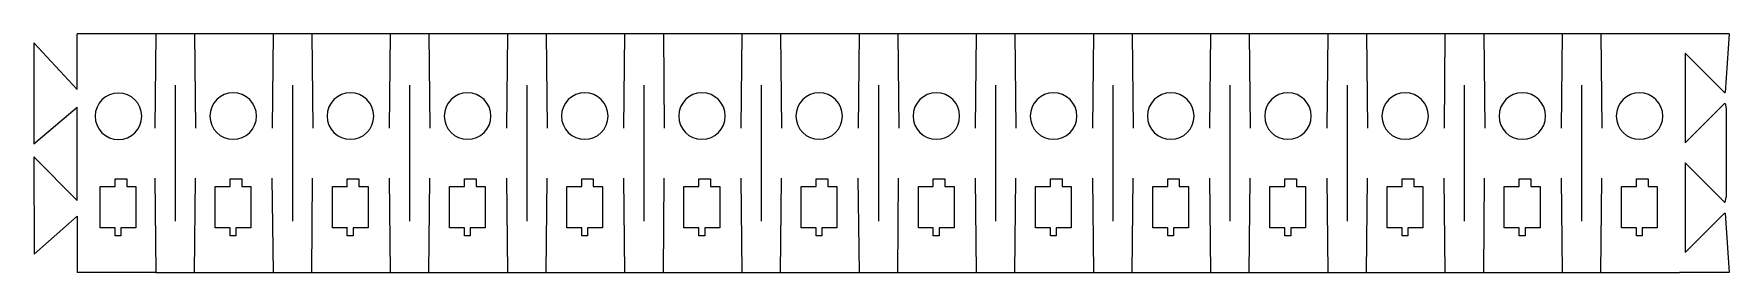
# Model space of a CAD drawing. Header units: inches. Extents: x 436 to 859, y -894 to -834.
import ezdxf

# ---------------------------------------------------------------- set-up
doc = ezdxf.new("R2010")
doc.units = ezdxf.units.IN
doc.header["$MEASUREMENT"] = 0
doc.layers.add('Layer 1', color=7, linetype='Continuous')

# ---------------------------------------------------------------- blocks, each defined once
blk = doc.blocks.new('block 2')
at = {"layer": 'Layer 1', "lineweight": 0}
for points in [[(455.86, -872.08), (455.86, -870.15), (457.3, -870.15)], [(457.3, -870.15), (458.75, -870.15), (458.75, -872.08)], [(455.86, -882.44), (452.12, -882.44), (452.12, -872.08), (455.86, -872.08)], [(458.75, -872.08), (461.04, -872.08), (461.04, -882.44), (457.3, -882.44)], [(457.3, -882.44), (457.3, -884.37), (455.86, -884.37), (455.86, -882.44)]]:
    blk.add_lwpolyline(points, dxfattribs=at)
blk = doc.blocks.new('block 3')
at = {"layer": 'Layer 1', "lineweight": 0}
for points in [[(484.54, -872.08), (484.54, -870.15), (485.99, -870.15)], [(485.99, -870.15), (487.44, -870.15), (487.44, -872.08)], [(484.55, -882.44), (480.81, -882.44), (480.81, -872.08), (484.55, -872.08)], [(487.44, -872.08), (489.73, -872.08), (489.73, -882.44), (485.99, -882.44)], [(485.99, -882.44), (485.99, -884.37), (484.54, -884.37), (484.54, -882.44)]]:
    blk.add_lwpolyline(points, dxfattribs=at)
blk = doc.blocks.new('block 4')
at = {"layer": 'Layer 1', "lineweight": 0}
for points in [[(513.79, -872.08), (513.79, -870.15), (515.24, -870.15)], [(515.24, -870.15), (516.69, -870.15), (516.69, -872.08)], [(513.8, -882.44), (510.06, -882.44), (510.06, -872.08), (513.8, -872.08)], [(516.69, -872.08), (518.98, -872.08), (518.98, -882.44), (515.24, -882.44)], [(515.24, -882.44), (515.24, -884.37), (513.79, -884.37), (513.79, -882.44)]]:
    blk.add_lwpolyline(points, dxfattribs=at)
blk = doc.blocks.new('block 5')
at = {"layer": 'Layer 1', "lineweight": 0}
for points in [[(543.04, -872.08), (543.04, -870.15), (544.49, -870.15)], [(544.49, -870.15), (545.94, -870.15), (545.94, -872.08)], [(543.05, -882.44), (539.31, -882.44), (539.31, -872.08), (543.05, -872.08)], [(545.94, -872.08), (548.23, -872.08), (548.23, -882.44), (544.49, -882.44)], [(544.49, -882.44), (544.49, -884.37), (543.04, -884.37), (543.04, -882.44)]]:
    blk.add_lwpolyline(points, dxfattribs=at)
blk = doc.blocks.new('block 6')
at = {"layer": 'Layer 1', "lineweight": 0}
for points in [[(572.29, -872.08), (572.29, -870.15), (573.74, -870.15)], [(573.74, -870.15), (575.19, -870.15), (575.19, -872.08)], [(572.3, -882.44), (568.56, -882.44), (568.56, -872.08), (572.3, -872.08)], [(575.19, -872.08), (577.48, -872.08), (577.48, -882.44), (573.74, -882.44)], [(573.74, -882.44), (573.74, -884.37), (572.29, -884.37), (572.29, -882.44)]]:
    blk.add_lwpolyline(points, dxfattribs=at)
blk = doc.blocks.new('block 7')
at = {"layer": 'Layer 1', "lineweight": 0}
for points in [[(601.54, -872.08), (601.54, -870.15), (602.99, -870.15)], [(602.99, -870.15), (604.44, -870.15), (604.44, -872.08)], [(601.55, -882.44), (597.81, -882.44), (597.81, -872.08), (601.55, -872.08)], [(604.44, -872.08), (606.73, -872.08), (606.73, -882.44), (602.99, -882.44)], [(602.99, -882.44), (602.99, -884.37), (601.54, -884.37), (601.54, -882.44)]]:
    blk.add_lwpolyline(points, dxfattribs=at)
blk = doc.blocks.new('block 8')
at = {"layer": 'Layer 1', "lineweight": 0}
for points in [[(630.79, -872.08), (630.79, -870.15), (632.24, -870.15)], [(632.24, -870.15), (633.69, -870.15), (633.69, -872.08)], [(630.8, -882.44), (627.06, -882.44), (627.06, -872.08), (630.8, -872.08)], [(633.69, -872.08), (635.98, -872.08), (635.98, -882.44), (632.24, -882.44)], [(632.24, -882.44), (632.24, -884.37), (630.79, -884.37), (630.79, -882.44)]]:
    blk.add_lwpolyline(points, dxfattribs=at)
blk = doc.blocks.new('block 9')
at = {"layer": 'Layer 1', "lineweight": 0}
for points in [[(660.04, -872.08), (660.04, -870.15), (661.49, -870.15)], [(661.49, -870.15), (662.94, -870.15), (662.94, -872.08)], [(660.05, -882.44), (656.31, -882.44), (656.31, -872.08), (660.05, -872.08)], [(662.94, -872.08), (665.23, -872.08), (665.23, -882.44), (661.49, -882.44)], [(661.49, -882.44), (661.49, -884.37), (660.04, -884.37), (660.04, -882.44)]]:
    blk.add_lwpolyline(points, dxfattribs=at)
blk = doc.blocks.new('block 10')
at = {"layer": 'Layer 1', "lineweight": 0}
for points in [[(689.29, -872.08), (689.29, -870.15), (690.74, -870.15)], [(690.74, -870.15), (692.19, -870.15), (692.19, -872.08)], [(689.3, -882.44), (685.56, -882.44), (685.56, -872.08), (689.3, -872.08)], [(692.19, -872.08), (694.48, -872.08), (694.48, -882.44), (690.74, -882.44)], [(690.74, -882.44), (690.74, -884.37), (689.29, -884.37), (689.29, -882.44)]]:
    blk.add_lwpolyline(points, dxfattribs=at)
blk = doc.blocks.new('block 11')
at = {"layer": 'Layer 1', "lineweight": 0}
for points in [[(718.54, -872.08), (718.54, -870.15), (719.99, -870.15)], [(719.99, -870.15), (721.44, -870.15), (721.44, -872.08)], [(718.55, -882.44), (714.81, -882.44), (714.81, -872.08), (718.55, -872.08)], [(721.44, -872.08), (723.73, -872.08), (723.73, -882.44), (719.99, -882.44)], [(719.99, -882.44), (719.99, -884.37), (718.54, -884.37), (718.54, -882.44)]]:
    blk.add_lwpolyline(points, dxfattribs=at)
blk = doc.blocks.new('block 12')
at = {"layer": 'Layer 1', "lineweight": 0}
for points in [[(747.79, -872.08), (747.79, -870.15), (749.24, -870.15)], [(749.24, -870.15), (750.69, -870.15), (750.69, -872.08)], [(747.8, -882.44), (744.06, -882.44), (744.06, -872.08), (747.8, -872.08)], [(750.69, -872.08), (752.98, -872.08), (752.98, -882.44), (749.24, -882.44)], [(749.24, -882.44), (749.24, -884.37), (747.79, -884.37), (747.79, -882.44)]]:
    blk.add_lwpolyline(points, dxfattribs=at)
blk = doc.blocks.new('block 13')
at = {"layer": 'Layer 1', "lineweight": 0}
for points in [[(777.04, -872.08), (777.04, -870.15), (778.49, -870.15)], [(778.49, -870.15), (779.94, -870.15), (779.94, -872.08)], [(777.05, -882.44), (773.31, -882.44), (773.31, -872.08), (777.05, -872.08)], [(779.94, -872.08), (782.23, -872.08), (782.23, -882.44), (778.49, -882.44)], [(778.49, -882.44), (778.49, -884.37), (777.04, -884.37), (777.04, -882.44)]]:
    blk.add_lwpolyline(points, dxfattribs=at)
blk = doc.blocks.new('block 14')
at = {"layer": 'Layer 1', "lineweight": 0}
for points in [[(806.29, -872.08), (806.29, -870.15), (807.74, -870.15)], [(807.74, -870.15), (809.19, -870.15), (809.19, -872.08)], [(806.3, -882.44), (802.56, -882.44), (802.56, -872.08), (806.3, -872.08)], [(809.19, -872.08), (811.48, -872.08), (811.48, -882.44), (807.74, -882.44)], [(807.74, -882.44), (807.74, -884.37), (806.29, -884.37), (806.29, -882.44)]]:
    blk.add_lwpolyline(points, dxfattribs=at)
blk = doc.blocks.new('block 15')
at = {"layer": 'Layer 1', "lineweight": 0}
for points in [[(835.54, -872.08), (835.54, -870.15), (836.99, -870.15)], [(836.99, -870.15), (838.44, -870.15), (838.44, -872.08)], [(835.55, -882.44), (831.81, -882.44), (831.81, -872.08), (835.55, -872.08)], [(838.44, -872.08), (840.73, -872.08), (840.73, -882.44), (836.99, -882.44)], [(836.99, -882.44), (836.99, -884.37), (835.54, -884.37), (835.54, -882.44)]]:
    blk.add_lwpolyline(points, dxfattribs=at)

msp = doc.modelspace()

# ---------------------------------------------------------------- linework, layer by layer
at = {"layer": 'Layer 1', "lineweight": 0}
for points in [[(446.4, -847.87), (435.57, -836.26)], [(435.57, -836.26), (435.59, -861.44)], [(446.4, -834), (446.4, -834)], [(446.4, -834), (446.4, -834)], [(466, -834), (446.4, -834)], [(446.4, -834), (446.4, -834)], [(446.4, -847.87), (446.4, -834)], [(466, -834), (465.76, -857.54)], [(495.25, -834), (466, -834)], [(475.67, -834), (475.91, -857.54)], [(495.25, -834), (495.01, -857.54)], [(495.25, -834), (495.25, -834)], [(524.5, -834), (495.25, -834)], [(504.92, -834), (505.16, -857.54)], [(524.5, -834), (524.26, -857.54)], [(524.5, -834), (524.5, -834)], [(553.75, -834), (524.5, -834)], [(534.17, -834), (534.41, -857.54)], [(553.75, -834), (553.51, -857.54)], [(553.75, -834), (553.75, -834)], [(583, -834), (553.75, -834)], [(563.42, -834), (563.66, -857.54)], [(583, -834), (582.76, -857.54)], [(583, -834), (583, -834)], [(612.25, -834), (583, -834)], [(592.67, -834), (592.91, -857.54)], [(612.25, -834), (612.01, -857.54)], [(612.25, -834), (612.25, -834)], [(641.5, -834), (612.25, -834)], [(621.92, -834), (622.16, -857.54)], [(641.5, -834), (641.26, -857.54)], [(641.5, -834), (641.5, -834)], [(670.75, -834), (641.5, -834)], [(651.17, -834), (651.41, -857.54)], [(670.75, -834), (670.51, -857.54)], [(670.75, -834), (670.75, -834)], [(700, -834), (670.75, -834)], [(680.42, -834), (680.66, -857.54)], [(700, -834), (699.76, -857.54)], [(700, -834), (700, -834)], [(729.25, -834), (700, -834)], [(709.67, -834), (709.91, -857.54)], [(729.25, -834), (729.01, -857.54)], [(729.25, -834), (729.25, -834)], [(758.5, -834), (729.25, -834)], [(738.92, -834), (739.16, -857.54)], [(758.5, -834), (758.26, -857.54)], [(758.5, -834), (758.5, -834)], [(787.75, -834), (758.5, -834)], [(768.17, -834), (768.41, -857.54)], [(787.75, -834), (787.51, -857.54)], [(787.75, -834), (787.75, -834)], [(817, -834), (787.75, -834)], [(797.42, -834), (797.66, -857.54)], [(817, -834), (816.76, -857.54)], [(817, -834), (817, -834)], [(846.25, -834), (817, -834)], [(826.67, -834), (826.91, -857.54)], [(846.25, -834), (846.25, -834)], [(858.66, -834), (846.25, -834)], [(858.66, -834), (857.66, -848.61)], [(858.66, -834), (858.66, -834)], [(857.48, -848.61), (847.66, -838.8)], [(847.66, -838.8), (847.66, -861.19)], [(470.83, -846.76), (470.83, -880.77)], [(500.08, -846.76), (500.08, -880.77)], [(529.33, -846.76), (529.33, -880.77)], [(558.58, -846.76), (558.58, -880.77)], [(587.83, -846.76), (587.83, -880.77)], [(617.08, -846.76), (617.08, -880.77)], [(646.33, -846.76), (646.33, -880.77)], [(675.58, -846.76), (675.58, -880.77)], [(704.83, -846.76), (704.83, -880.77)], [(734.08, -846.76), (734.08, -880.77)], [(763.33, -846.76), (763.33, -880.77)], [(792.58, -846.76), (792.58, -880.77)], [(821.83, -846.76), (821.83, -880.77)], [(857.48, -848.61), (857.66, -848.61)], [(435.59, -861.44), (446.4, -852.31)], [(446.4, -875.56), (446.4, -852.31)], [(847.66, -861.19), (857.48, -851.38)], [(857.48, -851.38), (857.66, -851.38)], [(857.66, -851.38), (857.92, -852.64)], [(857.92, -852.64), (857.92, -874.75)], [(446.4, -875.56), (435.57, -864.69)], [(435.57, -864.69), (435.62, -888.98)], [(857.48, -876.01), (847.66, -866.19)], [(847.66, -866.19), (847.66, -888.59)], [(465.74, -870.04), (466, -893.53)], [(475.67, -893.53), (475.89, -870.04)], [(494.99, -870.04), (495.25, -893.53)], [(504.92, -893.53), (505.14, -870.04)], [(524.24, -870.04), (524.5, -893.53)], [(534.17, -893.53), (534.39, -870.04)], [(553.49, -870.04), (553.75, -893.53)], [(563.42, -893.53), (563.64, -870.04)], [(582.74, -870.04), (583, -893.53)], [(592.67, -893.53), (592.89, -870.04)], [(611.99, -870.04), (612.25, -893.53)], [(621.92, -893.53), (622.14, -870.04)], [(641.24, -870.04), (641.5, -893.53)], [(651.17, -893.53), (651.39, -870.04)], [(670.49, -870.04), (670.75, -893.53)], [(680.42, -893.53), (680.64, -870.04)], [(699.74, -870.04), (700, -893.53)], [(709.67, -893.53), (709.89, -870.04)], [(728.99, -870.04), (729.25, -893.53)], [(738.92, -893.53), (739.14, -870.04)], [(758.24, -870.04), (758.5, -893.53)], [(768.17, -893.53), (768.39, -870.04)], [(787.49, -870.04), (787.75, -893.53)], [(797.42, -893.53), (797.64, -870.04)], [(816.74, -870.04), (817, -893.53)], [(826.67, -893.53), (826.89, -870.04)], [(857.66, -876.01), (857.92, -874.75)], [(435.62, -888.98), (446.4, -879.52)], [(446.4, -879.52), (446.4, -893.53)], [(847.66, -888.59), (857.48, -878.78)], [(857.48, -876.01), (857.66, -876.01)], [(857.48, -878.78), (857.66, -878.78)], [(857.66, -878.78), (858.66, -893.53)], [(446.4, -893.53), (446.4, -893.53)], [(446.4, -893.53), (446.4, -893.53)], [(466, -893.53), (446.4, -893.53)], [(446.4, -893.53), (446.4, -893.53)], [(466, -893.53), (495.25, -893.53)], [(491.55, -893.69), (491.55, -893.69)], [(495.25, -893.53), (495.25, -893.53)], [(495.25, -893.53), (524.5, -893.53)], [(520.8, -893.69), (520.8, -893.69)], [(524.5, -893.53), (524.5, -893.53)], [(524.5, -893.53), (553.75, -893.53)], [(525.59, -893.53), (525.59, -893.53)], [(550.05, -893.69), (550.05, -893.69)], [(553.75, -893.53), (553.75, -893.53)], [(553.75, -893.53), (583, -893.53)], [(554.84, -893.53), (554.84, -893.53)], [(579.3, -893.69), (579.3, -893.69)], [(583, -893.53), (583, -893.53)], [(583, -893.53), (612.25, -893.53)], [(584.09, -893.53), (584.09, -893.53)], [(608.55, -893.69), (608.55, -893.69)], [(612.25, -893.53), (612.25, -893.53)], [(612.25, -893.53), (641.5, -893.53)], [(613.34, -893.53), (613.34, -893.53)], [(637.8, -893.69), (637.8, -893.69)], [(641.5, -893.53), (641.5, -893.53)], [(641.5, -893.53), (670.75, -893.53)], [(642.59, -893.53), (642.59, -893.53)], [(667.05, -893.69), (667.05, -893.69)], [(670.75, -893.53), (670.75, -893.53)], [(670.75, -893.53), (700, -893.53)], [(671.84, -893.53), (671.84, -893.53)], [(696.3, -893.69), (696.3, -893.69)], [(700, -893.53), (700, -893.53)], [(700, -893.53), (729.25, -893.53)], [(701.09, -893.53), (701.09, -893.53)], [(725.55, -893.69), (725.55, -893.69)], [(729.25, -893.53), (729.25, -893.53)], [(729.25, -893.53), (758.5, -893.53)], [(730.34, -893.53), (730.34, -893.53)], [(754.8, -893.69), (754.8, -893.69)], [(758.5, -893.53), (758.5, -893.53)], [(758.5, -893.53), (787.75, -893.53)], [(759.59, -893.53), (759.59, -893.53)], [(784.05, -893.69), (784.05, -893.69)], [(787.75, -893.53), (787.75, -893.53)], [(787.75, -893.53), (817, -893.53)], [(788.84, -893.53), (788.84, -893.53)], [(813.3, -893.69), (813.3, -893.69)], [(817, -893.53), (817, -893.53)], [(817, -893.53), (846.25, -893.53)], [(818.09, -893.53), (818.09, -893.53)], [(842.55, -893.69), (842.55, -893.69)], [(846.25, -893.53), (846.25, -893.53)], [(858.66, -893.53), (846.25, -893.53)], [(847.34, -893.53), (847.34, -893.53)], [(858.66, -893.53), (858.66, -893.53)]]:
    msp.add_lwpolyline(points, dxfattribs=at)
for points in [[(462.48, -854.56), (462.48, -857.77), (459.88, -860.37), (456.67, -860.37), (453.46, -860.37), (450.86, -857.77), (450.86, -854.56), (450.86, -851.35), (453.46, -848.75), (456.67, -848.75), (459.88, -848.75), (462.48, -851.35), (462.48, -854.56)], [(491.12, -854.5), (491.12, -857.71), (488.52, -860.31), (485.31, -860.31), (482.1, -860.31), (479.5, -857.71), (479.5, -854.5), (479.5, -851.29), (482.1, -848.69), (485.31, -848.69), (488.52, -848.69), (491.12, -851.29), (491.12, -854.5)], [(520.37, -854.5), (520.37, -857.71), (517.77, -860.31), (514.56, -860.31), (511.35, -860.31), (508.75, -857.71), (508.75, -854.5), (508.75, -851.29), (511.35, -848.69), (514.56, -848.69), (517.77, -848.69), (520.37, -851.29), (520.37, -854.5)], [(549.62, -854.5), (549.62, -857.71), (547.02, -860.31), (543.81, -860.31), (540.6, -860.31), (538, -857.71), (538, -854.5), (538, -851.29), (540.6, -848.69), (543.81, -848.69), (547.02, -848.69), (549.62, -851.29), (549.62, -854.5)], [(578.87, -854.5), (578.87, -857.71), (576.27, -860.31), (573.06, -860.31), (569.85, -860.31), (567.25, -857.71), (567.25, -854.5), (567.25, -851.29), (569.85, -848.69), (573.06, -848.69), (576.27, -848.69), (578.87, -851.29), (578.87, -854.5)], [(608.12, -854.5), (608.12, -857.71), (605.52, -860.31), (602.31, -860.31), (599.1, -860.31), (596.5, -857.71), (596.5, -854.5), (596.5, -851.29), (599.1, -848.69), (602.31, -848.69), (605.52, -848.69), (608.12, -851.29), (608.12, -854.5)], [(637.37, -854.5), (637.37, -857.71), (634.77, -860.31), (631.56, -860.31), (628.35, -860.31), (625.75, -857.71), (625.75, -854.5), (625.75, -851.29), (628.35, -848.69), (631.56, -848.69), (634.77, -848.69), (637.37, -851.29), (637.37, -854.5)], [(666.62, -854.5), (666.62, -857.71), (664.02, -860.31), (660.81, -860.31), (657.6, -860.31), (655, -857.71), (655, -854.5), (655, -851.29), (657.6, -848.69), (660.81, -848.69), (664.02, -848.69), (666.62, -851.29), (666.62, -854.5)], [(695.87, -854.5), (695.87, -857.71), (693.27, -860.31), (690.06, -860.31), (686.85, -860.31), (684.25, -857.71), (684.25, -854.5), (684.25, -851.29), (686.85, -848.69), (690.06, -848.69), (693.27, -848.69), (695.87, -851.29), (695.87, -854.5)], [(725.12, -854.5), (725.12, -857.71), (722.52, -860.31), (719.31, -860.31), (716.1, -860.31), (713.5, -857.71), (713.5, -854.5), (713.5, -851.29), (716.1, -848.69), (719.31, -848.69), (722.52, -848.69), (725.12, -851.29), (725.12, -854.5)], [(754.37, -854.5), (754.37, -857.71), (751.77, -860.31), (748.56, -860.31), (745.35, -860.31), (742.75, -857.71), (742.75, -854.5), (742.75, -851.29), (745.35, -848.69), (748.56, -848.69), (751.77, -848.69), (754.37, -851.29), (754.37, -854.5)], [(783.62, -854.5), (783.62, -857.71), (781.02, -860.31), (777.81, -860.31), (774.6, -860.31), (772, -857.71), (772, -854.5), (772, -851.29), (774.6, -848.69), (777.81, -848.69), (781.02, -848.69), (783.62, -851.29), (783.62, -854.5)], [(812.87, -854.5), (812.87, -857.71), (810.27, -860.31), (807.06, -860.31), (803.85, -860.31), (801.25, -857.71), (801.25, -854.5), (801.25, -851.29), (803.85, -848.69), (807.06, -848.69), (810.27, -848.69), (812.87, -851.29), (812.87, -854.5)], [(842.12, -854.5), (842.12, -857.71), (839.52, -860.31), (836.31, -860.31), (833.1, -860.31), (830.5, -857.71), (830.5, -854.5), (830.5, -851.29), (833.1, -848.69), (836.31, -848.69), (839.52, -848.69), (842.12, -851.29), (842.12, -854.5)]]:
    msp.add_open_spline(points, degree=3, knots=[0, 0, 0, 0, 1, 1, 1, 2, 2, 2, 3, 3, 3, 4, 4, 4, 4], dxfattribs=at)

# ---------------------------------------------------------------- block references
at = {"layer": 'Layer 1'}
for name in ['block 2', 'block 3', 'block 4', 'block 5', 'block 6', 'block 7', 'block 8', 'block 9', 'block 10', 'block 11', 'block 12', 'block 13', 'block 14', 'block 15']:
    msp.add_blockref(name, (0, 0), dxfattribs=at)

doc.saveas('drawing.dxf')
